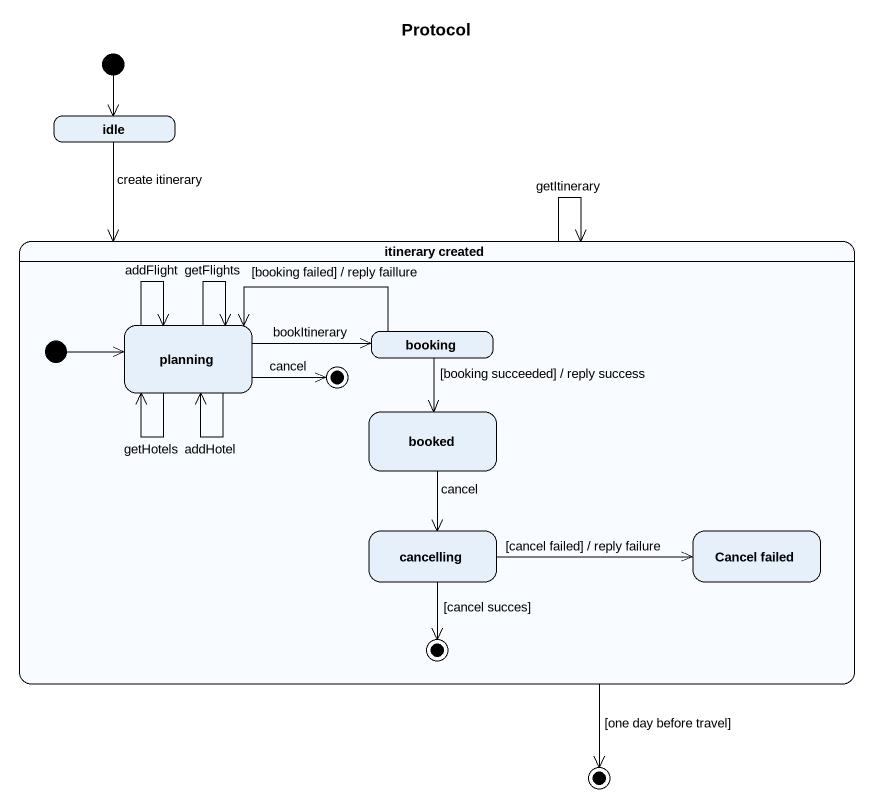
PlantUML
@startuml
title Protocol
hide empty description
state idle
state "itinerary created" as itinerary_created {
  state planning
  state booking
  state final1 <<end>>
  state booked
  state cancelling
  state "Cancel failed" as Cancel_failed
  state final2 <<end>>
  [*] -right-> planning
}
[*] --> idle
idle --> itinerary_created : create itinerary
itinerary_created --> itinerary_created : getItinerary
planning --> planning : getFlights
planning --> planning : getHotels
planning --> planning : addFlight
planning --> planning : addHotel
planning -right-> booking : bookItinerary
planning -right-> final1 : cancel
booking -left-> planning : [booking failed] / reply faillure
booking --> booked : [booking succeeded] / reply success
booked --> cancelling : cancel
cancelling -right-> Cancel_failed : [cancel failed] / reply failure
cancelling --> final2 : [cancel succes]
itinerary_created --> [*] : [one day before travel]
@enduml
